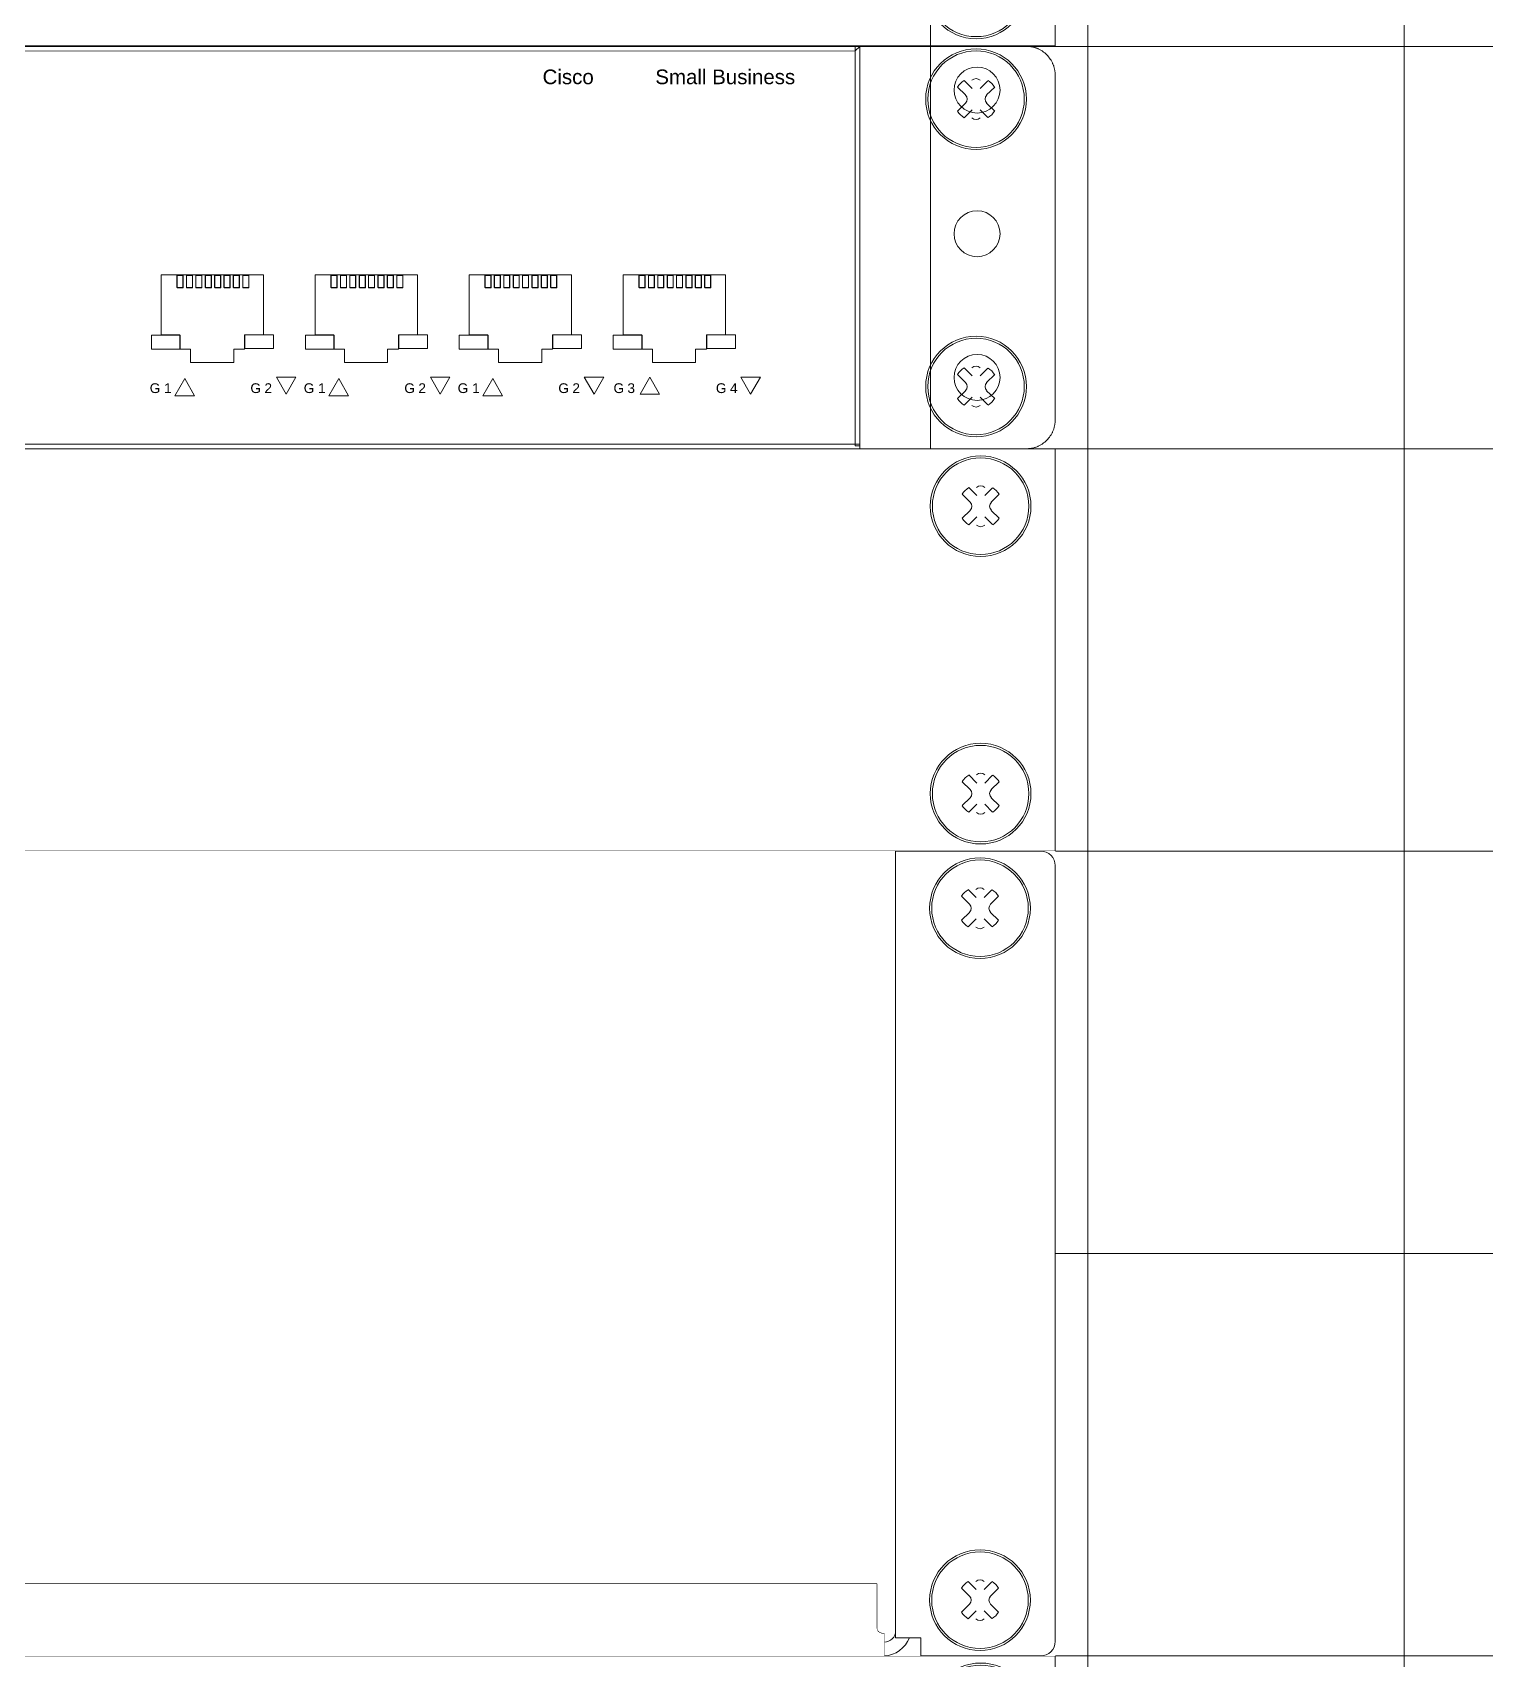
# Model space of a CAD drawing. Header units: millimetres. Extents: x -71336 to -33468, y -26189 to 22712.
# Drawn here: x -34169.4 to -34008.9, y -22925.6 to -22745.9 of the extents above; entities that cross this region are included whole.
import ezdxf

# ---------------------------------------------------------------- set-up
doc = ezdxf.new("R2010")
doc.units = ezdxf.units.MM
doc.set_wipeout_variables(frame=1)
doc.layers.add('SC - Equipment', color=7, linetype='Continuous', lineweight=13)
doc.layers.add('SC - Rack Layout - U-guides and centreline', color=5, linetype='Continuous', lineweight=13, plot=False)
doc.styles.add('ARIAL', font='arial.ttf')
doc.styles.get("Standard").update_dxf_attribs({"font": 'arial.ttf', "height": 35})

# ---------------------------------------------------------------- blocks, each defined once
blk = doc.blocks.new('*U256')
at = {"layer": 'SC - Rack Layout - U-guides and centreline', "ltscale": 5}
blk.add_lwpolyline([(-300, 0), (300, 0)], dxfattribs=at)
blk = doc.blocks.new('*U257')
at = {"layer": 'SC - Rack Layout - U-guides and centreline', "color": 0, "linetype": 'ByBlock', "lineweight": -2, "transparency": 16777216}
for p in [(0, 755.65), (0, 711.2), (0, 666.75), (0, 622.3), (0, 577.85)]:
    blk.add_blockref('*U256', p, dxfattribs=at)
blk = doc.blocks.new('*U270')
at = {"layer": 'SC - Equipment'}
for p, q in [((227.076, 807.974), (227.076, 852.424)), ((244.4623, 807.974), (244.4623, 852.424)), ((279.3873, 852.424), (279.3873, 807.974)), ((227.076, 763.524), (227.076, 807.974)), ((244.4623, 763.524), (244.4623, 807.974)), ((279.3873, 807.974), (279.3873, 763.524)), ((227.076, 719.074), (227.076, 763.524)), ((244.4623, 719.074), (244.4623, 763.524)), ((279.3873, 763.524), (279.3873, 719.074)), ((227.076, 674.624), (227.076, 719.074)), ((244.4623, 674.624), (244.4623, 719.074)), ((279.3873, 719.074), (279.3873, 674.624)), ((227.076, 630.174), (227.076, 674.624)), ((244.4623, 630.174), (244.4623, 674.624)), ((279.3873, 674.624), (279.3873, 630.174)), ((227.076, 585.724), (227.076, 630.174)), ((244.4623, 585.724), (244.4623, 630.174)), ((279.3873, 630.174), (279.3873, 585.724))]:
    blk.add_line(p, q, dxfattribs=at)
for centre in [(232.21315, 801.624), (232.21315, 785.749), (232.21315, 769.874), (232.21315, 757.174), (232.21315, 741.299), (232.21315, 725.424), (232.21315, 712.724), (232.21315, 696.849), (232.21315, 680.974), (232.21315, 668.274), (232.21315, 652.399), (232.21315, 636.524)]:
    blk.add_circle(centre, 2.54, dxfattribs=at)
at = {"ltscale": 5, "style": 'ARIAL', "flags": 1}
blk.add_attdef('UNITS', (470.5, 46), '', height=9.73997, dxfattribs=at)
blk = doc.blocks.new('1U BRUSH PLATE - RACK LAYOUT')
at = {"layer": 'SC - Equipment'}
for p, q in [((241.3, 44.5), (241.3, 0.05)), ((241.3, 0.05), (-241.3, 0.05))]:
    blk.add_line(p, q, dxfattribs=at)
for major_axis in [(5.56, 0), (5.33, 0)]:
    blk.add_ellipse((232.56, 6.4), major_axis=major_axis, ratio=1, start_param=0, end_param=6.283185, dxfattribs=at)
blk = doc.blocks.new('1U BLANK PANEL - RACK LAYOUT')
blk.add_wipeout([(-241.3, 44.45), (241.3, 44.45), (241.3, 0), (-241.3, 0)])
at = {"layer": 'SC - Equipment'}
for p, q in [((-241.3, 44.45), (241.3, 44.45)), ((241.3, 44.45), (241.3, 0)), ((232.63, 39.27), (231.74, 40.16)), ((234.38, 40.13), (233.52, 39.27)), ((231.89, 38.56), (231.03, 39.42)), ((235.12, 39.42), (234.23, 38.56)), ((231.89, 37.64), (231.03, 36.78)), ((232.63, 36.93), (231.74, 36.04)), ((234.38, 36.07), (233.52, 36.93)), ((235.12, 36.78), (234.23, 37.64)), ((231.89, 6.81), (231.03, 7.67)), ((232.63, 7.52), (231.74, 8.41)), ((234.38, 8.38), (233.52, 7.52)), ((235.12, 7.67), (234.23, 6.81)), ((231.89, 5.89), (231.03, 5.03)), ((235.12, 5.03), (234.23, 5.89)), ((232.63, 5.18), (231.74, 4.29)), ((234.38, 4.32), (233.52, 5.18)), ((241.3, 0), (-241.3, 0))]:
    blk.add_line(p, q, dxfattribs=at)
for centre, major_axis, start_param, end_param in [((233.06, 38.1), (5.56, 0), 0, 6.283185), ((233.06, 38.1), (5.33, 0), 0, 6.283185), ((233.06, 38.1), (2.44, 0), 2.143456, 2.563819), ((233.06, 39.73), (0.635, 0), 0.785399, 2.356195), ((233.06, 38.1), (2.44, 0), 0.57266, 0.993023), ((231.46, 38.1), (0.635, 0), 5.497788, 7.068584), ((234.69, 38.1), (0.635, 0), 2.356195, 3.926991), ((233.06, 38.1), (2.44, 0), 3.719366, 4.139729), ((233.06, 36.47), (0.635, 0), 3.926991, 5.497787), ((233.06, 38.1), (2.44, 0), 5.290163, 5.710525), ((233.06, 6.35), (5.56, 0), 0, 6.283185), ((233.06, 6.35), (5.33, 0), 0, 6.283185), ((233.06, 6.35), (2.44, 0), 2.143456, 2.563819), ((233.06, 7.98), (0.635, 0), 0.785399, 2.356195), ((233.06, 6.35), (2.44, 0), 0.57266, 0.993023), ((231.46, 6.35), (0.635, 0), 5.497788, 7.068584), ((234.69, 6.35), (0.635, 0), 2.356195, 3.926991), ((233.06, 6.35), (2.44, 0), 3.719366, 4.139729), ((233.06, 4.72), (0.635, 0), 3.926991, 5.497787), ((233.06, 6.35), (2.44, 0), 5.290163, 5.710525)]:
    blk.add_ellipse(centre, major_axis=major_axis, ratio=1, start_param=start_param, end_param=end_param, dxfattribs=at)
blk = doc.blocks.new('*U281')
blk.add_blockref('1U BLANK PANEL - RACK LAYOUT', (0, -44.45))
blk = doc.blocks.new('1U SCREWS - RACK LAYOUT')
at = {"layer": 'SC - Equipment'}
for p, q in [((232.13, 39.27), (231.24, 40.16)), ((233.88, 40.13), (233.02, 39.27)), ((231.39, 38.56), (230.53, 39.42)), ((234.62, 39.42), (233.73, 38.56)), ((231.39, 37.64), (230.53, 36.78)), ((232.13, 36.93), (231.24, 36.04)), ((233.88, 36.07), (233.02, 36.93)), ((234.62, 36.78), (233.73, 37.64)), ((231.39, 6.81), (230.53, 7.67)), ((232.13, 7.52), (231.24, 8.41)), ((233.88, 8.38), (233.02, 7.52)), ((234.62, 7.67), (233.73, 6.81)), ((231.39, 5.89), (230.53, 5.03)), ((234.62, 5.03), (233.73, 5.89)), ((232.13, 5.18), (231.24, 4.29)), ((233.88, 4.32), (233.02, 5.18))]:
    blk.add_line(p, q, dxfattribs=at)
for centre, major_axis, start_param, end_param in [((232.56, 38.1), (5.56, 0), 0, 6.283185), ((232.56, 38.1), (5.33, 0), 0, 6.283185), ((232.56, 38.1), (2.44, 0), 2.143456, 2.563819), ((232.56, 39.73), (0.635, 0), 0.785399, 2.356195), ((232.56, 38.1), (2.44, 0), 0.57266, 0.993023), ((230.96, 38.1), (0.635, 0), 5.497788, 7.068584), ((234.19, 38.1), (0.635, 0), 2.356195, 3.926991), ((232.56, 38.1), (2.44, 0), 3.719366, 4.139729), ((232.56, 36.47), (0.635, 0), 3.926991, 5.497787), ((232.56, 38.1), (2.44, 0), 5.290163, 5.710525), ((232.56, 6.35), (5.56, 0), 0, 6.283185), ((232.56, 6.35), (5.33, 0), 0, 6.283185), ((232.56, 6.35), (2.44, 0), 2.143456, 2.563819), ((232.56, 7.98), (0.635, 0), 0.785399, 2.356195), ((232.56, 6.35), (2.44, 0), 0.57266, 0.993023), ((230.96, 6.35), (0.635, 0), 5.497788, 7.068584), ((234.19, 6.35), (0.635, 0), 2.356195, 3.926991), ((232.56, 6.35), (2.44, 0), 3.719366, 4.139729), ((232.56, 4.72), (0.635, 0), 3.926991, 5.497787), ((232.56, 6.35), (2.44, 0), 5.290163, 5.710525)]:
    blk.add_ellipse(centre, major_axis=major_axis, ratio=1, start_param=start_param, end_param=end_param, dxfattribs=at)
blk = doc.blocks.new('cisco-cbs350-24p-4x')
at = {"layer": 'SC - Equipment', "flags": 128}
for points in [[(238.12, 44.45), (-238.13, 44.45)], [(219.71, 44.45), (-219.71, 44.45)], [(219.71, 44.45), (-219.71, 44.45)], [(219.71, 44.45), (-219.71, 44.45)], [(-219.71, 43.93), (219.2, 43.95)], [(219.2, 44.45), (219.2, 0.33)], [(219.71, 44.45), (219.2, 44.45)], [(219.2, 44.45), (219.2, 44.45)], [(219.2, 43.95), (219.71, 44.45)], [(219.71, 0), (219.71, 44.45)], [(219.71, 0), (219.71, 44.45)], [(219.71, 0.33), (219.71, 44.45)], [(241.29, 3.2), (241.29, 41.25)], [(142.56, 12.59), (142.56, 19.21)], [(142.56, 19.21), (153.86, 19.21)], [(142.56, 12.59), (142.56, 19.21)], [(142.56, 19.21), (153.86, 19.21)], [(144.3, 19.14), (144.3, 17.81)], [(144.96, 19.14), (144.3, 19.14)], [(144.3, 19.14), (144.3, 19.14)], [(144.33, 19.12), (144.33, 17.77)], [(145, 19.12), (144.33, 19.12)], [(144.33, 19.12), (144.33, 19.12)], [(144.96, 17.81), (144.96, 19.14)], [(145, 17.77), (145, 19.12)], [(145.34, 19.14), (145.34, 17.81)], [(146, 19.14), (145.34, 19.14)], [(145.34, 19.14), (145.34, 19.14)], [(145.36, 19.12), (145.36, 17.77)], [(146.02, 19.12), (145.36, 19.12)], [(145.36, 19.12), (145.36, 19.12)], [(146, 17.81), (146, 19.14)], [(146.02, 17.77), (146.02, 19.12)], [(146.38, 19.14), (146.38, 17.81)], [(147.03, 19.14), (146.38, 19.14)], [(146.38, 19.14), (146.38, 19.14)], [(146.4, 19.12), (146.4, 17.77)], [(147.06, 19.12), (146.4, 19.12)], [(146.4, 19.12), (146.4, 19.12)], [(147.03, 17.81), (147.03, 19.14)], [(147.06, 17.77), (147.06, 19.12)], [(147.41, 19.14), (147.41, 17.81)], [(148.07, 19.14), (147.41, 19.14)], [(147.41, 19.14), (147.41, 19.14)], [(147.44, 19.12), (147.44, 17.77)], [(148.1, 19.12), (147.44, 19.12)], [(147.44, 19.12), (147.44, 19.12)], [(148.07, 17.81), (148.07, 19.14)], [(148.1, 17.77), (148.1, 19.12)], [(148.45, 19.14), (148.45, 17.81)], [(149.11, 19.14), (148.45, 19.14)], [(148.45, 19.14), (148.45, 19.14)], [(148.47, 19.12), (148.47, 17.77)], [(149.13, 19.12), (148.47, 19.12)], [(148.47, 19.12), (148.47, 19.12)], [(149.11, 17.81), (149.11, 19.14)], [(149.13, 17.77), (149.13, 19.12)], [(149.48, 19.14), (149.48, 17.81)], [(150.14, 19.14), (149.48, 19.14)], [(149.48, 19.14), (149.48, 19.14)], [(149.51, 19.12), (149.51, 17.77)], [(150.17, 19.12), (149.51, 19.12)], [(149.51, 19.12), (149.51, 19.12)], [(150.14, 17.81), (150.14, 19.14)], [(150.17, 17.77), (150.17, 19.12)], [(150.52, 19.14), (150.52, 17.81)], [(151.18, 19.14), (150.52, 19.14)], [(150.52, 19.14), (150.52, 19.14)], [(150.55, 19.12), (150.55, 17.77)], [(151.21, 19.12), (150.55, 19.12)], [(150.55, 19.12), (150.55, 19.12)], [(151.18, 17.81), (151.18, 19.14)], [(151.21, 17.77), (151.21, 19.12)], [(151.56, 19.14), (151.56, 17.81)], [(152.22, 19.14), (151.56, 19.14)], [(151.56, 19.14), (151.56, 19.14)], [(151.58, 19.12), (151.58, 17.77)], [(152.24, 19.12), (151.58, 19.12)], [(151.58, 19.12), (151.58, 19.12)], [(152.22, 17.81), (152.22, 19.14)], [(152.24, 17.77), (152.24, 19.12)], [(153.86, 19.21), (153.86, 12.59)], [(153.86, 19.21), (153.86, 12.59)], [(159.57, 12.59), (159.57, 19.21)], [(159.57, 19.21), (170.86, 19.21)], [(159.57, 12.59), (159.57, 19.21)], [(159.57, 19.21), (170.86, 19.21)], [(161.31, 19.14), (161.31, 17.81)], [(161.97, 19.14), (161.31, 19.14)], [(161.31, 19.14), (161.31, 19.14)], [(161.34, 19.12), (161.34, 17.77)], [(162, 19.12), (161.34, 19.12)], [(161.34, 19.12), (161.34, 19.12)], [(161.97, 17.81), (161.97, 19.14)], [(162, 17.77), (162, 19.12)], [(162.35, 19.14), (162.35, 17.81)], [(163.01, 19.14), (162.35, 19.14)], [(162.35, 19.14), (162.35, 19.14)], [(162.36, 19.12), (162.36, 17.77)], [(163.03, 19.12), (162.36, 19.12)], [(162.36, 19.12), (162.36, 19.12)], [(163.01, 17.81), (163.01, 19.14)], [(163.03, 17.77), (163.03, 19.12)], [(163.39, 19.14), (163.39, 17.81)], [(164.03, 19.14), (163.39, 19.14)], [(163.39, 19.14), (163.39, 19.14)], [(163.41, 19.12), (163.41, 17.77)], [(164.07, 19.12), (163.41, 19.12)], [(163.41, 19.12), (163.41, 19.12)], [(164.03, 17.81), (164.03, 19.14)], [(164.07, 17.77), (164.07, 19.12)], [(164.41, 19.14), (164.41, 17.81)], [(165.08, 19.14), (164.41, 19.14)], [(164.41, 19.14), (164.41, 19.14)], [(164.45, 19.12), (164.45, 17.77)], [(165.11, 19.12), (164.45, 19.12)], [(164.45, 19.12), (164.45, 19.12)], [(165.08, 17.81), (165.08, 19.14)], [(165.11, 17.77), (165.11, 19.12)], [(165.46, 19.14), (165.46, 17.81)], [(166.12, 19.14), (165.46, 19.14)], [(165.46, 19.14), (165.46, 19.14)], [(165.47, 19.12), (165.47, 17.77)], [(166.13, 19.12), (165.47, 19.12)], [(165.47, 19.12), (165.47, 19.12)], [(166.12, 17.81), (166.12, 19.14)], [(166.13, 17.77), (166.13, 19.12)], [(166.48, 19.14), (166.48, 17.81)], [(167.14, 19.14), (166.48, 19.14)], [(166.48, 19.14), (166.48, 19.14)], [(166.51, 19.12), (166.51, 17.77)], [(167.18, 19.12), (166.51, 19.12)], [(166.51, 19.12), (166.51, 19.12)], [(167.14, 17.81), (167.14, 19.14)], [(167.18, 17.77), (167.18, 19.12)], [(167.52, 19.14), (167.52, 17.81)], [(168.18, 19.14), (167.52, 19.14)], [(167.52, 19.14), (167.52, 19.14)], [(167.56, 19.12), (167.56, 17.77)], [(168.22, 19.12), (167.56, 19.12)], [(167.56, 19.12), (167.56, 19.12)], [(168.18, 17.81), (168.18, 19.14)], [(168.22, 17.77), (168.22, 19.12)], [(168.57, 19.14), (168.57, 17.81)], [(169.23, 19.14), (168.57, 19.14)], [(168.57, 19.14), (168.57, 19.14)], [(168.58, 19.12), (168.58, 17.77)], [(169.24, 19.12), (168.58, 19.12)], [(168.58, 19.12), (168.58, 19.12)], [(169.23, 17.81), (169.23, 19.14)], [(169.24, 17.77), (169.24, 19.12)], [(170.86, 19.21), (170.86, 12.59)], [(170.86, 19.21), (170.86, 12.59)], [(176.57, 12.59), (176.57, 19.21)], [(176.57, 19.21), (187.87, 19.21)], [(176.57, 12.59), (176.57, 19.21)], [(176.57, 19.21), (187.87, 19.21)], [(178.31, 19.14), (178.31, 17.81)], [(178.97, 19.14), (178.31, 19.14)], [(178.31, 19.14), (178.31, 19.14)], [(178.34, 19.12), (178.34, 17.77)], [(179.01, 19.12), (178.34, 19.12)], [(178.34, 19.12), (178.34, 19.12)], [(178.97, 17.81), (178.97, 19.14)], [(179.01, 17.77), (179.01, 19.12)], [(179.35, 19.14), (179.35, 17.81)], [(180.01, 19.14), (179.35, 19.14)], [(179.35, 19.14), (179.35, 19.14)], [(179.37, 19.12), (179.37, 17.77)], [(180.03, 19.12), (179.37, 19.12)], [(179.37, 19.12), (179.37, 19.12)], [(180.01, 17.81), (180.01, 19.14)], [(180.03, 17.77), (180.03, 19.12)], [(180.39, 19.14), (180.39, 17.81)], [(181.04, 19.14), (180.39, 19.14)], [(180.39, 19.14), (180.39, 19.14)], [(180.41, 19.12), (180.41, 17.77)], [(181.07, 19.12), (180.41, 19.12)], [(180.41, 19.12), (180.41, 19.12)], [(181.04, 17.81), (181.04, 19.14)], [(181.07, 17.77), (181.07, 19.12)], [(181.42, 19.14), (181.42, 17.81)], [(182.08, 19.14), (181.42, 19.14)], [(181.42, 19.14), (181.42, 19.14)], [(181.45, 19.12), (181.45, 17.77)], [(182.11, 19.12), (181.45, 19.12)], [(181.45, 19.12), (181.45, 19.12)], [(182.08, 17.81), (182.08, 19.14)], [(182.11, 17.77), (182.11, 19.12)], [(182.46, 19.14), (182.46, 17.81)], [(183.12, 19.14), (182.46, 19.14)], [(182.46, 19.14), (182.46, 19.14)], [(182.48, 19.12), (182.48, 17.77)], [(183.14, 19.12), (182.48, 19.12)], [(182.48, 19.12), (182.48, 19.12)], [(183.12, 17.81), (183.12, 19.14)], [(183.14, 17.77), (183.14, 19.12)], [(183.49, 19.14), (183.49, 17.81)], [(184.15, 19.14), (183.49, 19.14)], [(183.49, 19.14), (183.49, 19.14)], [(183.52, 19.12), (183.52, 17.77)], [(184.18, 19.12), (183.52, 19.12)], [(183.52, 19.12), (183.52, 19.12)], [(184.15, 17.81), (184.15, 19.14)], [(184.18, 17.77), (184.18, 19.12)], [(184.53, 19.14), (184.53, 17.81)], [(185.19, 19.14), (184.53, 19.14)], [(184.53, 19.14), (184.53, 19.14)], [(184.56, 19.12), (184.56, 17.77)], [(185.22, 19.12), (184.56, 19.12)], [(184.56, 19.12), (184.56, 19.12)], [(185.19, 17.81), (185.19, 19.14)], [(185.22, 17.77), (185.22, 19.12)], [(185.57, 19.14), (185.57, 17.81)], [(186.23, 19.14), (185.57, 19.14)], [(185.57, 19.14), (185.57, 19.14)], [(185.59, 19.12), (185.59, 17.77)], [(186.25, 19.12), (185.59, 19.12)], [(185.59, 19.12), (185.59, 19.12)], [(186.23, 17.81), (186.23, 19.14)], [(186.25, 17.77), (186.25, 19.12)], [(187.87, 19.21), (187.87, 12.59)], [(187.87, 19.21), (187.87, 12.59)], [(193.58, 12.59), (193.58, 19.21)], [(193.58, 19.21), (204.87, 19.21)], [(193.58, 12.59), (193.58, 19.21)], [(193.58, 19.21), (204.87, 19.21)], [(195.32, 19.14), (195.32, 17.81)], [(195.98, 19.14), (195.32, 19.14)], [(195.32, 19.14), (195.32, 19.14)], [(195.35, 19.12), (195.35, 17.77)], [(196.01, 19.12), (195.35, 19.12)], [(195.35, 19.12), (195.35, 19.12)], [(195.98, 17.81), (195.98, 19.14)], [(196.01, 17.77), (196.01, 19.12)], [(196.36, 19.14), (196.36, 17.81)], [(197.02, 19.14), (196.36, 19.14)], [(196.36, 19.14), (196.36, 19.14)], [(196.37, 19.12), (196.37, 17.77)], [(197.04, 19.12), (196.37, 19.12)], [(196.37, 19.12), (196.37, 19.12)], [(197.02, 17.81), (197.02, 19.14)], [(197.04, 17.77), (197.04, 19.12)], [(197.4, 19.14), (197.4, 17.81)], [(198.04, 19.14), (197.4, 19.14)], [(197.4, 19.14), (197.4, 19.14)], [(197.42, 19.12), (197.42, 17.77)], [(198.08, 19.12), (197.42, 19.12)], [(197.42, 19.12), (197.42, 19.12)], [(198.04, 17.81), (198.04, 19.14)], [(198.08, 17.77), (198.08, 19.12)], [(198.43, 19.14), (198.43, 17.81)], [(199.09, 19.14), (198.43, 19.14)], [(198.43, 19.14), (198.43, 19.14)], [(198.46, 19.12), (198.46, 17.77)], [(199.12, 19.12), (198.46, 19.12)], [(198.46, 19.12), (198.46, 19.12)], [(199.09, 17.81), (199.09, 19.14)], [(199.12, 17.77), (199.12, 19.12)], [(199.47, 19.14), (199.47, 17.81)], [(200.13, 19.14), (199.47, 19.14)], [(199.47, 19.14), (199.47, 19.14)], [(199.48, 19.12), (199.48, 17.77)], [(200.14, 19.12), (199.48, 19.12)], [(199.48, 19.12), (199.48, 19.12)], [(200.13, 17.81), (200.13, 19.14)], [(200.14, 17.77), (200.14, 19.12)], [(200.49, 19.14), (200.49, 17.81)], [(201.15, 19.14), (200.49, 19.14)], [(200.49, 19.14), (200.49, 19.14)], [(200.53, 19.12), (200.53, 17.77)], [(201.19, 19.12), (200.53, 19.12)], [(200.53, 19.12), (200.53, 19.12)], [(201.15, 17.81), (201.15, 19.14)], [(201.19, 17.77), (201.19, 19.12)], [(201.53, 19.14), (201.53, 17.81)], [(202.2, 19.14), (201.53, 19.14)], [(201.53, 19.14), (201.53, 19.14)], [(201.57, 19.12), (201.57, 17.77)], [(202.23, 19.12), (201.57, 19.12)], [(201.57, 19.12), (201.57, 19.12)], [(202.2, 17.81), (202.2, 19.14)], [(202.23, 17.77), (202.23, 19.12)], [(202.58, 19.14), (202.58, 17.81)], [(203.24, 19.14), (202.58, 19.14)], [(202.58, 19.14), (202.58, 19.14)], [(202.59, 19.12), (202.59, 17.77)], [(203.25, 19.12), (202.59, 19.12)], [(202.59, 19.12), (202.59, 19.12)], [(203.24, 17.81), (203.24, 19.14)], [(203.25, 17.77), (203.25, 19.12)], [(204.87, 19.21), (204.87, 12.59)], [(204.87, 19.21), (204.87, 12.59)], [(144.3, 17.81), (144.96, 17.81)], [(144.33, 17.77), (145, 17.77)], [(145.34, 17.81), (146, 17.81)], [(145.36, 17.77), (146.02, 17.77)], [(146.38, 17.81), (147.03, 17.81)], [(146.4, 17.77), (147.06, 17.77)], [(147.41, 17.81), (148.07, 17.81)], [(147.44, 17.77), (148.1, 17.77)], [(148.45, 17.81), (149.11, 17.81)], [(148.47, 17.77), (149.13, 17.77)], [(149.48, 17.81), (150.14, 17.81)], [(149.51, 17.77), (150.17, 17.77)], [(150.52, 17.81), (151.18, 17.81)], [(150.55, 17.77), (151.21, 17.77)], [(151.56, 17.81), (152.22, 17.81)], [(151.58, 17.77), (152.24, 17.77)], [(161.31, 17.81), (161.97, 17.81)], [(161.34, 17.77), (162, 17.77)], [(162.35, 17.81), (163.01, 17.81)], [(162.36, 17.77), (163.03, 17.77)], [(163.39, 17.81), (164.03, 17.81)], [(163.41, 17.77), (164.07, 17.77)], [(164.41, 17.81), (165.08, 17.81)], [(164.45, 17.77), (165.11, 17.77)], [(165.46, 17.81), (166.12, 17.81)], [(165.47, 17.77), (166.13, 17.77)], [(166.48, 17.81), (167.14, 17.81)], [(166.51, 17.77), (167.18, 17.77)], [(167.52, 17.81), (168.18, 17.81)], [(167.56, 17.77), (168.22, 17.77)], [(168.57, 17.81), (169.23, 17.81)], [(168.58, 17.77), (169.24, 17.77)], [(178.31, 17.81), (178.97, 17.81)], [(178.34, 17.77), (179.01, 17.77)], [(179.35, 17.81), (180.01, 17.81)], [(179.37, 17.77), (180.03, 17.77)], [(180.39, 17.81), (181.04, 17.81)], [(180.41, 17.77), (181.07, 17.77)], [(181.42, 17.81), (182.08, 17.81)], [(181.45, 17.77), (182.11, 17.77)], [(182.46, 17.81), (183.12, 17.81)], [(182.48, 17.77), (183.14, 17.77)], [(183.49, 17.81), (184.15, 17.81)], [(183.52, 17.77), (184.18, 17.77)], [(184.53, 17.81), (185.19, 17.81)], [(184.56, 17.77), (185.22, 17.77)], [(185.57, 17.81), (186.23, 17.81)], [(185.59, 17.77), (186.25, 17.77)], [(195.32, 17.81), (195.98, 17.81)], [(195.35, 17.77), (196.01, 17.77)], [(196.36, 17.81), (197.02, 17.81)], [(196.37, 17.77), (197.04, 17.77)], [(197.4, 17.81), (198.04, 17.81)], [(197.42, 17.77), (198.08, 17.77)], [(198.43, 17.81), (199.09, 17.81)], [(198.46, 17.77), (199.12, 17.77)], [(199.47, 17.81), (200.13, 17.81)], [(199.48, 17.77), (200.14, 17.77)], [(200.49, 17.81), (201.15, 17.81)], [(200.53, 17.77), (201.19, 17.77)], [(201.53, 17.81), (202.2, 17.81)], [(201.57, 17.77), (202.23, 17.77)], [(202.58, 17.81), (203.24, 17.81)], [(202.59, 17.77), (203.25, 17.77)], [(144.61, 12.59), (142.56, 12.59)], [(144.61, 12.59), (142.56, 12.59)], [(144.61, 11.01), (144.61, 12.59)], [(144.61, 11.01), (144.61, 12.59)], [(153.86, 12.59), (151.76, 12.59)], [(151.76, 12.59), (151.76, 11.01)], [(153.86, 12.59), (151.76, 12.59)], [(151.76, 12.59), (151.76, 11.01)], [(154.97, 12.59), (151.79, 12.59)], [(151.79, 12.59), (151.79, 11.06)], [(154.97, 11.06), (154.97, 12.59)], [(154.97, 12.59), (154.97, 12.59)], [(161.62, 12.59), (159.57, 12.59)], [(161.62, 12.59), (159.57, 12.59)], [(161.62, 11.01), (161.62, 12.59)], [(161.62, 11.01), (161.62, 12.59)], [(170.86, 12.59), (168.76, 12.59)], [(168.76, 12.59), (168.76, 11.01)], [(170.86, 12.59), (168.76, 12.59)], [(168.76, 12.59), (168.76, 11.01)], [(171.97, 12.59), (168.8, 12.59)], [(168.8, 12.59), (168.8, 11.06)], [(171.97, 11.06), (171.97, 12.59)], [(171.97, 12.59), (171.97, 12.59)], [(178.63, 12.59), (176.57, 12.59)], [(178.63, 12.59), (176.57, 12.59)], [(178.63, 11.01), (178.63, 12.59)], [(178.63, 11.01), (178.63, 12.59)], [(187.87, 12.59), (185.77, 12.59)], [(185.77, 12.59), (185.77, 11.01)], [(187.87, 12.59), (185.77, 12.59)], [(185.77, 12.59), (185.77, 11.01)], [(188.98, 12.59), (185.8, 12.59)], [(185.8, 12.59), (185.8, 11.06)], [(188.98, 11.06), (188.98, 12.59)], [(188.98, 12.59), (188.98, 12.59)], [(195.63, 12.59), (193.58, 12.59)], [(195.63, 12.59), (193.58, 12.59)], [(195.63, 11.01), (195.63, 12.59)], [(195.63, 11.01), (195.63, 12.59)], [(204.87, 12.59), (202.77, 12.59)], [(202.77, 12.59), (202.77, 11.01)], [(204.87, 12.59), (202.77, 12.59)], [(202.77, 12.59), (202.77, 11.01)], [(205.98, 12.59), (202.81, 12.59)], [(202.81, 12.59), (202.81, 11.06)], [(205.98, 11.06), (205.98, 12.59)], [(205.98, 12.59), (205.98, 12.59)], [(144.65, 12.54), (141.47, 12.54)], [(141.47, 12.54), (141.47, 11.01)], [(141.47, 11.01), (144.65, 11.01)], [(145.81, 11.01), (144.61, 11.01)], [(144.61, 11.01), (144.61, 11.01)], [(145.81, 11.01), (144.61, 11.01)], [(144.61, 11.01), (144.61, 11.01)], [(144.65, 11.01), (144.65, 12.54)], [(144.65, 12.54), (144.65, 12.54)], [(145.81, 9.54), (145.81, 11.01)], [(145.81, 9.54), (145.81, 11.01)], [(151.76, 11.01), (150.57, 11.01)], [(150.57, 11.01), (150.57, 9.54)], [(151.76, 11.01), (150.57, 11.01)], [(150.57, 11.01), (150.57, 9.54)], [(151.79, 11.06), (154.97, 11.06)], [(161.65, 12.54), (158.48, 12.54)], [(158.48, 12.54), (158.48, 11.01)], [(158.48, 11.01), (161.65, 11.01)], [(162.81, 11.01), (161.62, 11.01)], [(161.62, 11.01), (161.62, 11.01)], [(162.81, 11.01), (161.62, 11.01)], [(161.62, 11.01), (161.62, 11.01)], [(161.65, 11.01), (161.65, 12.54)], [(161.65, 12.54), (161.65, 12.54)], [(162.81, 9.54), (162.81, 11.01)], [(162.81, 9.54), (162.81, 11.01)], [(168.76, 11.01), (167.57, 11.01)], [(167.57, 11.01), (167.57, 9.54)], [(168.76, 11.01), (167.57, 11.01)], [(167.57, 11.01), (167.57, 9.54)], [(168.8, 11.06), (171.97, 11.06)], [(178.66, 12.54), (175.48, 12.54)], [(175.48, 12.54), (175.48, 11.01)], [(175.48, 11.01), (178.66, 11.01)], [(179.82, 11.01), (178.63, 11.01)], [(178.63, 11.01), (178.63, 11.01)], [(179.82, 11.01), (178.63, 11.01)], [(178.63, 11.01), (178.63, 11.01)], [(178.66, 11.01), (178.66, 12.54)], [(178.66, 12.54), (178.66, 12.54)], [(179.82, 9.54), (179.82, 11.01)], [(179.82, 9.54), (179.82, 11.01)], [(185.77, 11.01), (184.58, 11.01)], [(184.58, 11.01), (184.58, 9.54)], [(185.77, 11.01), (184.58, 11.01)], [(184.58, 11.01), (184.58, 9.54)], [(185.8, 11.06), (188.98, 11.06)], [(195.66, 12.54), (192.49, 12.54)], [(192.49, 12.54), (192.49, 11.01)], [(192.49, 11.01), (195.66, 11.01)], [(196.82, 11.01), (195.63, 11.01)], [(195.63, 11.01), (195.63, 11.01)], [(196.82, 11.01), (195.63, 11.01)], [(195.63, 11.01), (195.63, 11.01)], [(195.66, 11.01), (195.66, 12.54)], [(195.66, 12.54), (195.66, 12.54)], [(196.82, 9.54), (196.82, 11.01)], [(196.82, 9.54), (196.82, 11.01)], [(202.77, 11.01), (201.58, 11.01)], [(201.58, 11.01), (201.58, 9.54)], [(202.77, 11.01), (201.58, 11.01)], [(201.58, 11.01), (201.58, 9.54)], [(202.81, 11.06), (205.98, 11.06)], [(150.57, 9.54), (145.81, 9.54)], [(150.57, 9.54), (145.81, 9.54)], [(167.57, 9.54), (162.81, 9.54)], [(167.57, 9.54), (162.81, 9.54)], [(184.58, 9.54), (179.82, 9.54)], [(184.58, 9.54), (179.82, 9.54)], [(201.58, 9.54), (196.82, 9.54)], [(201.58, 9.54), (196.82, 9.54)], [(145.16, 7.76), (144.07, 5.86)], [(146.24, 5.86), (145.16, 7.76)], [(155.28, 7.91), (157.43, 7.91)], [(156.36, 6.01), (155.28, 7.91)], [(155.28, 7.91), (155.28, 7.91)], [(157.43, 7.91), (156.36, 6.01)], [(162.17, 7.76), (161.07, 5.86)], [(163.24, 5.86), (162.17, 7.76)], [(172.29, 7.91), (174.44, 7.91)], [(173.36, 6.01), (172.29, 7.91)], [(172.29, 7.91), (172.29, 7.91)], [(174.44, 7.91), (173.36, 6.01)], [(179.17, 7.76), (178.08, 5.86)], [(180.25, 5.86), (179.17, 7.76)], [(189.29, 7.91), (191.44, 7.91)], [(190.37, 6.01), (189.29, 7.91)], [(189.29, 7.91), (189.29, 7.91)], [(191.44, 7.91), (190.37, 6.01)], [(196.54, 7.91), (195.47, 6.01)], [(197.61, 6.01), (196.54, 7.91)], [(206.58, 7.91), (208.73, 7.91)], [(207.65, 6.01), (206.58, 7.91)], [(206.58, 7.91), (206.58, 7.91)], [(208.73, 7.91), (207.65, 6.01)], [(144.07, 5.86), (146.24, 5.86)], [(144.07, 5.86), (144.07, 5.86)], [(161.07, 5.86), (163.24, 5.86)], [(161.07, 5.86), (161.07, 5.86)], [(178.08, 5.86), (180.25, 5.86)], [(178.08, 5.86), (178.08, 5.86)], [(195.47, 6.01), (197.61, 6.01)], [(195.47, 6.01), (195.47, 6.01)], [(-238.13, 0), (238.12, 0)], [(219.71, 0.52), (-219.71, 0.52)], [(-219.71, 0), (219.71, 0)], [(-219.71, 0), (219.71, 0)], [(-219.71, 0), (219.71, 0)], [(219.2, 0.33), (219.71, 0.33)], [(219.71, 0), (219.71, 0.52)]]:
    blk.add_lwpolyline(points, dxfattribs=at)
at = {"layer": 'SC - Equipment'}
for points in [[(241.29, 41.25), (241.29, 41.33), (241.29, 41.42), (241.28, 41.5), (241.28, 41.58), (241.27, 41.66), (241.26, 41.74), (241.24, 41.82), (241.23, 41.9), (241.21, 41.97), (241.19, 42.05), (241.17, 42.13), (241.15, 42.2), (241.13, 42.28), (241.1, 42.35), (241.07, 42.42), (241.04, 42.5), (241.01, 42.57), (240.98, 42.64), (240.95, 42.71), (240.91, 42.78), (240.84, 42.91), (240.75, 43.04), (240.67, 43.16), (240.57, 43.29), (240.47, 43.4), (240.37, 43.51), (240.26, 43.62), (240.14, 43.72), (240.02, 43.81), (239.9, 43.9), (239.84, 43.95), (239.77, 43.99), (239.7, 44.03), (239.64, 44.06), (239.57, 44.1), (239.5, 44.13), (239.43, 44.17), (239.36, 44.2), (239.29, 44.23), (239.21, 44.26), (239.14, 44.28), (239.07, 44.31), (238.99, 44.33), (238.92, 44.35), (238.84, 44.37), (238.76, 44.38), (238.68, 44.4), (238.6, 44.41), (238.52, 44.42), (238.44, 44.43), (238.36, 44.44), (238.28, 44.45), (238.2, 44.45), (238.12, 44.45)], [(238.12, 0), (238.2, 0), (238.28, 0), (238.36, 0.01), (238.44, 0.02), (238.52, 0.03), (238.6, 0.04), (238.68, 0.05), (238.76, 0.07), (238.84, 0.08), (238.92, 0.1), (238.99, 0.12), (239.07, 0.14), (239.14, 0.17), (239.21, 0.19), (239.29, 0.22), (239.36, 0.25), (239.43, 0.28), (239.5, 0.32), (239.57, 0.35), (239.64, 0.39), (239.7, 0.42), (239.77, 0.46), (239.84, 0.5), (239.9, 0.55), (240.02, 0.64), (240.14, 0.73), (240.26, 0.83), (240.37, 0.94), (240.47, 1.05), (240.57, 1.16), (240.67, 1.29), (240.75, 1.41), (240.84, 1.54), (240.91, 1.67), (240.95, 1.74), (240.98, 1.81), (241.01, 1.88), (241.04, 1.95), (241.07, 2.03), (241.1, 2.1), (241.13, 2.17), (241.15, 2.25), (241.17, 2.32), (241.19, 2.4), (241.21, 2.48), (241.23, 2.55), (241.24, 2.63), (241.26, 2.71), (241.27, 2.79), (241.28, 2.87), (241.28, 2.95), (241.29, 3.03), (241.29, 3.12), (241.29, 3.2)]]:
    blk.add_lwpolyline(points, dxfattribs=at)
blk.add_blockref('1U SCREWS - RACK LAYOUT', (-0.01, 0.52), dxfattribs=at)
for s, height, p in [('Cisco', 1.618, (184.68, 40.27)), ('Small Business', 1.6181, (197.13, 40.27)), ('G', 1.08, (141.29, 6.15)), ('1', 1.08, (142.88, 6.15)), ('G', 1.08, (152.41, 6.15)), ('2', 1.08, (153.96, 6.15)), ('G', 1.08, (158.3, 6.15)), ('1', 1.08, (159.89, 6.15)), ('G', 1.08, (169.41, 6.15)), ('2', 1.08, (170.96, 6.15)), ('G', 1.08, (175.3, 6.15)), ('1', 1.08, (176.9, 6.15)), ('G', 1.08, (186.42, 6.15)), ('2', 1.08, (187.97, 6.15)), ('G', 1.08, (192.51, 6.15)), ('3', 1.08, (194.05, 6.15)), ('G', 1.08, (203.82, 6.15)), ('4', 1.08, (205.38, 6.15))]:
    blk.add_text(s, height=height, dxfattribs=at).set_placement(p)
blk = doc.blocks.new('2U SHELF - RACK LAYOUT')
at = {"lineweight": 0}
blk.add_wipeout([(-241.3, 88.9), (241.3, 88.9), (241.3, 0), (-241.3, 0)], dxfattribs=at)
at = {"layer": 'SC - Equipment', "flags": 128}
for points in [[(223.67, 88.9), (223.67, 2)], [(223.67, 88.9), (239.7, 88.9)], [(241.3, 87.3), (241.3, 1.59)], [(232.56, 83.76), (231.67, 84.65)], [(234.31, 84.62), (233.45, 83.76)], [(231.82, 83.05), (230.96, 83.91)], [(235.05, 83.91), (234.16, 83.05)], [(231.82, 82.13), (230.96, 81.27)], [(232.56, 81.42), (231.67, 80.53)], [(234.31, 80.56), (233.45, 81.42)], [(235.05, 81.27), (234.16, 82.13)], [(221.58, 7.95), (-221.52, 7.95)], [(221.58, 7.95), (221.58, 3.16)], [(231.82, 6.61), (230.96, 7.48)], [(232.56, 7.32), (231.67, 8.21)], [(234.31, 8.19), (233.45, 7.32)], [(235.05, 7.48), (234.16, 6.61)], [(231.82, 5.7), (230.96, 4.84)], [(235.05, 4.84), (234.16, 5.7)], [(232.56, 4.99), (231.67, 4.1)], [(234.31, 4.12), (233.45, 4.99)], [(222.42, 0), (222.42, 2.42)], [(223.67, 2), (226.44, 2)], [(226.44, 2), (226.44, 0)], [(222.42, 0), (-222.36, 0)], [(239.7, 0), (226.44, 0)]]:
    blk.add_lwpolyline(points, dxfattribs=at)
for points in [[(241.3, 87.3, 0.414214), (239.7, 88.9, 2.414214)], [(221.58, 3.16, 0.106933), (221.67, 2.77, 9.351674)], [(222.42, 1.53, 0.414214), (223.67, 2.77, 2.414214)], [(222.42, 0, 0.29889), (225.19, 2, 3.345716)], [(239.7, 0, 0.414214), (241.3, 1.59, 2.414214)]]:
    blk.add_lwpolyline(points, format="xyb", dxfattribs=at)
at = {"layer": 'SC - Equipment'}
for points in [[(221.86, 2.6), (221.84, 2.61), (221.82, 2.62), (221.8, 2.64), (221.78, 2.65), (221.77, 2.67), (221.75, 2.68), (221.73, 2.7), (221.71, 2.72), (221.7, 2.73), (221.68, 2.75), (221.67, 2.77)], [(222.12, 2.48), (222.1, 2.49), (222.07, 2.5), (222.05, 2.51), (222.02, 2.51), (222, 2.52), (221.98, 2.54), (221.95, 2.55), (221.93, 2.56), (221.91, 2.57), (221.88, 2.58), (221.86, 2.6)], [(222.42, 2.42), (222.39, 2.43), (222.37, 2.43), (222.34, 2.43), (222.31, 2.44), (222.28, 2.44), (222.26, 2.45), (222.23, 2.45), (222.2, 2.46), (222.17, 2.47), (222.15, 2.47), (222.12, 2.48)]]:
    blk.add_lwpolyline(points, dxfattribs=at)
for centre, major_axis, start_param, end_param in [((232.99, 82.59), (5.56, 0), 0, 6.283185), ((232.99, 82.59), (5.33, 0), 0, 6.283185), ((232.99, 82.59), (2.44, 0), 2.143456, 2.563819), ((232.99, 84.22), (0.635, 0), 0.785399, 2.356195), ((232.99, 82.59), (2.44, 0), 0.57266, 0.993023), ((231.39, 82.59), (0.635, 0), 5.497788, 7.068584), ((234.61, 82.59), (0.635, 0), 2.356195, 3.926991), ((232.99, 82.59), (2.44, 0), 3.719366, 4.139729), ((232.99, 82.59), (2.44, 0), 5.290163, 5.710525), ((232.99, 80.96), (0.635, 0), 3.926991, 5.497787), ((232.99, 6.16), (5.56, 0), 0, 6.283185), ((232.99, 6.16), (5.33, 0), 0, 6.283185), ((232.99, 6.16), (2.44, 0), 2.143456, 2.563819), ((232.99, 7.78), (0.635, 0), 0.785399, 2.356195), ((232.99, 6.16), (2.44, 0), 0.57266, 0.993023), ((231.39, 6.16), (0.635, 0), 5.497788, 7.068584), ((234.61, 6.16), (0.635, 0), 2.356195, 3.926991), ((232.99, 6.16), (2.44, 0), 3.719366, 4.139729), ((232.99, 4.53), (0.635, 0), 3.926991, 5.497787), ((232.99, 6.16), (2.44, 0), 5.290163, 5.710525)]:
    blk.add_ellipse(centre, major_axis=major_axis, ratio=1, start_param=start_param, end_param=end_param, dxfattribs=at)
blk = doc.blocks.new('2u shelf')
at = {"ltscale": 5}
blk.add_blockref('2U SHELF - RACK LAYOUT', (0, 0), dxfattribs=at)
blk.add_wipeout([(-222.36, 0), (-222.36, 2.42), (-222.24, 2.44), (-222.11, 2.46), (-222.03, 2.49), (-221.97, 2.51), (-221.92, 2.53), (-221.87, 2.55), (-221.81, 2.59), (-221.73, 2.64), (-221.69, 2.67), (-221.66, 2.71), (-221.63, 2.74), (-221.61, 2.77), (-221.57, 2.85), (-221.55, 2.92), (-221.54, 2.98), (-221.53, 3.04), (-221.52, 3.1), (-221.52, 3.17), (-221.52, 3.26), (-221.52, 3.91), (-221.52, 7.95), (221.58, 7.95), (221.58, 3.16), (221.59, 3.09), (221.59, 3.04), (221.6, 2.99), (221.62, 2.92), (221.63, 2.87), (221.65, 2.82), (221.66, 2.78), (221.69, 2.74), (221.73, 2.7), (221.79, 2.64), (221.86, 2.6), (221.96, 2.54), (222.07, 2.5), (222.15, 2.47), (222.26, 2.45), (222.35, 2.43), (222.39, 2.43), (222.42, 2.42), (222.42, 0)])

msp = doc.modelspace()

# ---------------------------------------------------------------- block references
at = {"layer": 'SC - Equipment'}
msp.add_blockref('*U270', (-34297.305, -23553.84), dxfattribs=at)
at = {"layer": 'SC - Equipment', "ltscale": 5}
msp.add_blockref('1U BRUSH PLATE - RACK LAYOUT', (-34297.756, -22747.39), dxfattribs=at)
at = {"layer": 'SC - Rack Layout - U-guides and centreline'}
msp.add_blockref('*U257', (-34297.756, -23503.04), dxfattribs=at)

# ---------------------------------------------------------------- next in the draw order: block references
at = {"layer": 'SC - Equipment'}
for p in [(-34297.756, -22791.84), (-34297.756, -22925.19)]:
    msp.add_blockref('*U281', p, dxfattribs=at)

# ---------------------------------------------------------------- next in the draw order: block references
for name, p in [('cisco-cbs350-24p-4x', (-34297.756, -22791.84)), ('2u shelf', (-34297.756, -22925.19))]:
    msp.add_blockref(name, p)

doc.saveas('drawing.dxf')
